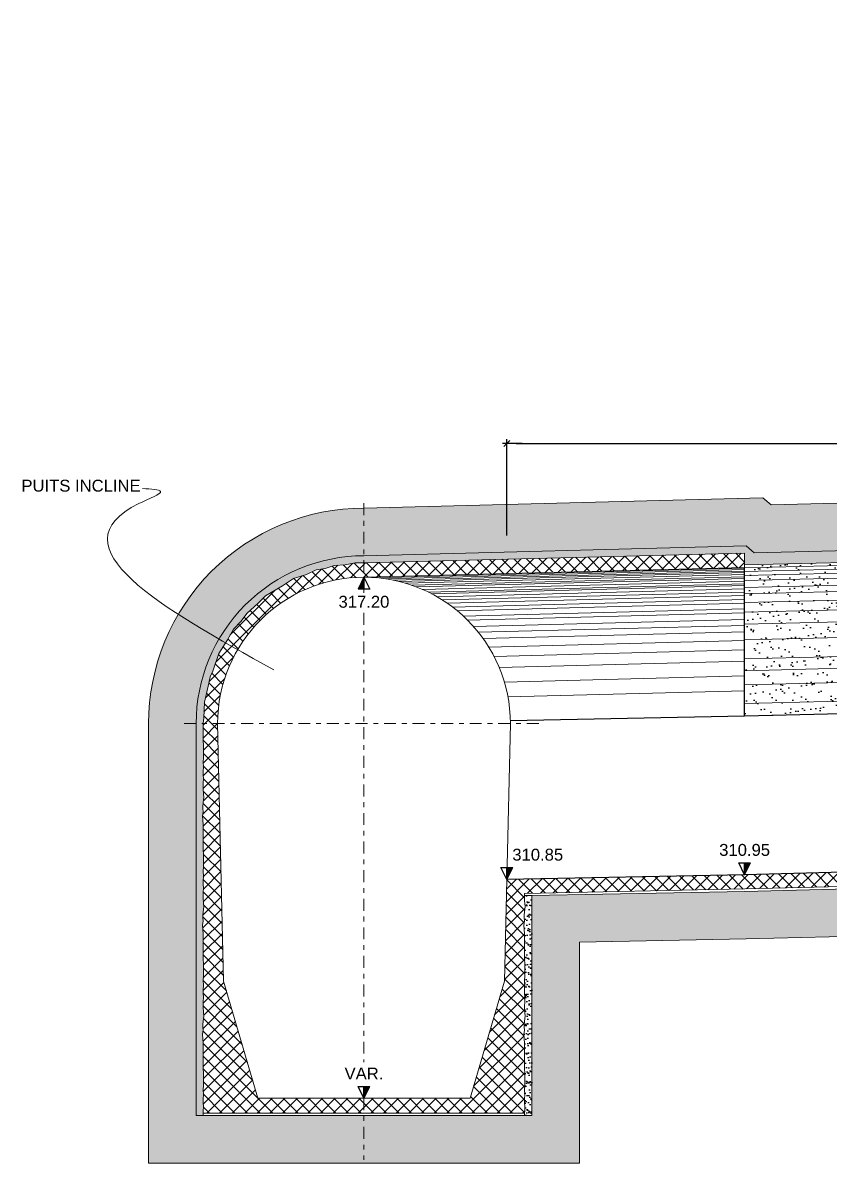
# Model space of a CAD drawing. Header units: millimetres. Extents: x -335 to 64136, y 248 to 109842.
# Drawn here: x 136.51 to 153.47, y 350.13 to 374.07 of the extents above; entities that cross this region are included whole.
import ezdxf
from ezdxf.enums import TextEntityAlignment as Align

# ---------------------------------------------------------------- set-up
doc = ezdxf.new("R2010")
doc.units = ezdxf.units.MM
doc.header["$MEASUREMENT"] = 0
doc.linetypes.add('TRATTOPUNTO2', pattern=[0.5, 0.25, -0.125, 0, -0.125])
doc.layers.add('Bordi tratteggi', color=5, linetype='Continuous', plot=False)
for name, color, linetype in [('DIME', 6, 'Continuous'), ('LIN010CO', 2, 'Continuous'), ('LIN018CO', 6, 'Continuous'), ('LIN025CO', 7, 'Continuous'), ('LIN035CO', 1, 'Continuous'), ('LIN050CO', 3, 'Continuous'), ('TEXT035', 1, 'Continuous'), ('Tratteggi', 2, 'Continuous')]:
    doc.layers.add(name, color=color, linetype=linetype)
doc.styles.add('ARIAL', font='arial.ttf')
doc.linetypes.add('ROCK', pattern='A,0.25,-0.18,["<",Standard,S=0.18,R=90,X=0,Y=-0.09],0,["-",Standard,S=0.18,R=45,X=-0.111213,Y=-0.238491],0.25', length=0.6799999999999999)
doc.dimstyles.new('100', dxfattribs={"dimtxt": 0.25, "dimasz": 0.2, "dimexe": 0, "dimexo": 0.5, "dimgap": 0.1, "dimtad": 1, "dimzin": 4, "dimdsep": 46, "dimtxsty": 'ARIAL', "dimblk1": 'LINE', "dimblk2": 'LINE', "dimsah": 1, "dimcen": 2.5, "dimclrd": 256, "dimclre": 256, "dimclrt": 1, "dimadec": 0, "dimazin": 0, "dimtfac": 1, "dimtmove": 2, "dimatfit": 3, "dimldrblk": 'LINE', "dimfxl": 1, "dimtvp": 1, "dimtolj": 1, "dimtzin": 0, "dimarcsym": 0})
pattern_1 = [(37.50000000000001, (0, 0), (-0.005039468648768653, 0.1541459015210527), [0, -0.1216, 0, -0.136, 0, -0.13]), (7.499999999999999, (0, 0), (0.1415821364214182, 0.2257716852183792), [0, -0.06559999999999999, 0, -0.1096, 0, -0.042]), (327.5, (-0.0984, 0), (0.2491313489401196, 0.0004527242829571598), [0, -0.04, 0, -0.144, 0, -0.188]), (317.5, (-0.0984, 0), (0.2404901283657835, 0.07021404519473994), [0, -0.02, 0, -0.0944, 0, -0.108])]

# ---------------------------------------------------------------- blocks, each defined once
blk = doc.blocks.new('LIVELLI1')
at = {"layer": 'LIN018CO'}
blk.add_solid([(0, 0.2499999000000059), (0, 0), (0.1249999499999888, 0.2499999000000059)], dxfattribs=at)
at = {"layer": 'LIN035CO'}
for p, q in [((-0.1249999499999888, 0.2499999000000059), (0.1249999499999888, 0.2499999000000059)), ((0, 0), (-0.1249999499999888, 0.2499999000000059)), ((0, 0), (0, 0.2499999000000059)), ((0, 0), (0.1249999499999888, 0.2499999000000059))]:
    blk.add_line(p, q, dxfattribs=at)
at = {"layer": 'TEXT035', "style": 'ARIAL'}
blk.add_attdef('VALORE', text='', height=0.25, dxfattribs=at).set_placement((0, 0.3952338375102897), align=Align.CENTER)
blk = doc.blocks.new('LIVELLI2')
at = {"layer": 'LIN018CO'}
blk.add_solid([(0, -0.2499999000000059), (0, 0), (-0.1249999499999888, -0.2499999000000059)], dxfattribs=at)
at = {"layer": 'LIN035CO'}
for p, q in [((0, 0), (-0.1249999499999888, -0.2499999000000059)), ((0, 0), (0.1249999499999888, -0.2499999000000059)), ((0, 0), (0, -0.2499999000000059)), ((0.1249999499999888, -0.2499999000000059), (-0.1249999499999888, -0.2499999000000059))]:
    blk.add_line(p, q, dxfattribs=at)
at = {"layer": 'TEXT035', "style": 'ARIAL'}
blk.add_attdef('VALORE', text='', height=0.25, dxfattribs=at).set_placement((-0.001357095879257031, -0.640845514543571), align=Align.CENTER)
blk = doc.blocks.new('LINE')
for p, q in [((-1.60001823273501, 0), (0.4500000000000171, 0)), ((0, 0.4500000000000171), (0, -0.4500000000000171))]:
    blk.add_line(p, q)
at = {"color": 3}
blk.add_line((-0.3181980515162763, -0.3181980515163474), (0.3181980515338978, 0.3181980515339689), dxfattribs=at)
blk = doc.blocks.new('*D29')
at = {"layer": 'Defpoints', "color": 0, "transparency": 16777216}
for p in [(164.1515909269257, 365.2395103774825), (164.1515909269257, 363.240190448058), (146.6755909269257, 362.8114735713133)]:
    blk.add_point(p, dxfattribs=at)
at = {"layer": 'DIME', "lineweight": -2, "transparency": 16777216}
for p, q in [((146.6755909269257, 363.3114735713133), (146.6755909269257, 365.2395103774825)), ((146.8755909269257, 365.2395103774825), (163.9515909269257, 365.2395103774825)), ((164.1515909269257, 363.740190448058), (164.1515909269257, 365.2395103774825))]:
    blk.add_line(p, q, dxfattribs=at)
at = {"layer": 'DIME', "lineweight": -2, "transparency": 16777216, "xscale": 0.2, "yscale": 0.2, "zscale": 0.2, "rotation": 180}
blk.add_blockref('LINE', (146.6755909269257, 365.2395103774825), dxfattribs=at)
at = {"layer": 'DIME', "lineweight": -2, "transparency": 16777216, "xscale": 0.2, "yscale": 0.2, "zscale": 0.2}
blk.add_blockref('LINE', (164.1515909269257, 365.2395103774825), dxfattribs=at)
at = {"layer": 'DIME', "color": 1, "transparency": 16777216, "insert": (155.4135909269257, 365.4671536244129), "char_height": 0.25, "attachment_point": 5, "style": 'ARIAL'}
blk.add_mtext('\\A1;17.48', dxfattribs=at)

msp = doc.modelspace()

# ---------------------------------------------------------------- hatches: boundary and pattern name
at = {"layer": 'LIN010CO'}
h = msp.add_hatch(dxfattribs=at)
h.set_pattern_fill('ANSI37', color=256, scale=1.5, angle=270, style=0)
h.set_pattern_definition([(315, (0, 0), (0.1325825214724777, 0.1325825214724776), []), (45, (0, 0), (-0.1325825214724776, 0.1325825214724777), [])])
h.paths.add_polyline_path([(162.5702308601015, 356.4512098258064), (159.8915909269258, 356.3883309541355), (155.7415909269258, 356.2883309541356), (151.6715909269101, 356.1883309541353), (146.6755909269259, 356.0884109541356), (146.6262140185295, 353.9506356462707), (145.9034673850767, 351.4932970924264), (143.6761651012191, 351.4932970924264), (143.6761651012156, 351.1814064011913), (147.0511651011754, 351.1814064011914), (147.0519244756131, 351.2257113423322), (147.0577582183894, 351.3234464385376), (147.0504816445453, 351.4020425361878), (147.0483437272767, 351.4651143444998), (147.0521794129734, 351.5789026609189), (147.0496132970136, 351.6635896915603), (147.0532354428712, 351.7722709046738), (147.0567350281042, 351.8696558457945), (147.0511651010882, 352.2730292197152), (147.0511651010882, 352.4763959457404), (147.0511651010882, 352.6437895958721), (147.0402898700838, 352.7488021076052), (147.0369535748603, 352.8305416923458), (147.045461375207, 352.9262635608239), (147.0388623125753, 352.9856625627789), (147.0401759223303, 353.0342659741206), (147.0510421308852, 353.115772745127), (147.0614924707759, 353.220285981376), (147.0520390858572, 353.2959203657723), (147.0490737822681, 353.4123686395094), (147.0494229533057, 353.4223779348315), (147.0519244756131, 353.5199426124806), (147.0577582183894, 353.6176777086865), (147.0504816445453, 353.6962738063363), (147.0483437272767, 353.7593456146491), (147.0521794129734, 353.8731339310677), (147.0496132970136, 353.9578209617091), (147.0532354428716, 354.0665021748229), (147.0567350281042, 354.163887115944), (147.0511651010882, 354.5672604898641), (147.0511651010882, 354.7706272158892), (147.0511651010882, 354.9380208660214), (147.0402898700839, 355.0430333777543), (147.0369535748603, 355.1247729624947), (147.045461375207, 355.2204948309727), (147.0388623125753, 355.2798938329278), (147.0401759223303, 355.3284972442698), (147.0510421308852, 355.4100040152758), (147.0614924707759, 355.5145172515249), (147.0520390858571, 355.5901516359218), (147.0490737822682, 355.6298598015991), (147.0511651011755, 355.6733964439254), (147.0511651011755, 355.7384109541371), (147.0511651011755, 355.7958624436195), (151.6782747537043, 355.8884046366702), (155.748888728069, 355.9884197220351), (159.8987244935818, 356.0884157645776), (162.5702308601015, 356.151127181632)])
h.paths.add_polyline_path([(143.6761651012191, 351.4932970924263), (141.4488628172743, 351.4932970924264), (140.7261161838531, 353.9506356461633), (140.6011953176524, 359.3590897562525), (140.3011651011318, 359.3590897562525), (140.3011651011319, 359.1557230301533), (140.3067350281479, 358.752349656234), (140.3032354429149, 358.6549647151075), (140.2996132970572, 358.5462835019998), (140.3021794130171, 358.4615964713585), (140.2983437273204, 358.347808154939), (140.3004816445889, 358.2847363466272), (140.3077582184331, 358.2061402489771), (140.3019244756568, 358.1084051527718), (140.2991198920053, 357.9990204396699), (140.3020390859008, 357.8843829060633), (140.3114924708196, 357.8087485216665), (140.3010421309288, 357.7042352854176), (140.2901759223739, 357.6227285144113), (140.2888623126189, 357.5741251030693), (140.2954613752507, 357.5147261011141), (140.286953574904, 357.4190042326361), (140.2902898701275, 357.3372646478956), (140.3011651011318, 357.2322521361628), (140.3011651011318, 357.0648584860309), (140.3011651011318, 356.8614917600066), (140.3067350281478, 356.4581183860852), (140.3032354429152, 356.3607334449749), (140.2996132970573, 356.2520522318506), (140.302179413017, 356.1673652012094), (140.2983437273203, 356.0535768847901), (140.300481644589, 355.990505076478), (140.3077582184331, 355.911908978828), (140.3019244756568, 355.8141738826226), (140.2991198920053, 355.704789169521), (140.3020390859008, 355.5901516359143), (140.3114924708196, 355.5145172515176), (140.3010421309288, 355.4100040152686), (140.2901759223739, 355.3284972442623), (140.288862312619, 355.2798938329204), (140.2954613752507, 355.2204948309653), (140.2869535749039, 355.1247729624875), (140.2902898701275, 355.0430333777468), (140.3011651011318, 354.9380208660139), (140.3011651011318, 354.770627215882), (140.3011651011318, 354.5672604898577), (140.3067350281479, 354.1638871159369), (140.3032354429149, 354.0665021748088), (140.2996132970572, 353.9578209617019), (140.3021794130171, 353.8731339310605), (140.2983437273204, 353.7593456146414), (140.3004816445889, 353.6962738063287), (140.307758218433, 353.6176777086791), (140.3019244756568, 353.5199426124739), (140.2991198920053, 353.4105578993723), (140.3020390859008, 353.2959203657655), (140.3114924708196, 353.2202859813687), (140.301042130929, 353.1157727451201), (140.290175922374, 353.0342659741137), (140.2888623126189, 352.9856625627714), (140.2954613752507, 352.9262635608167), (140.2869535749039, 352.8305416923384), (140.2902898701275, 352.7488021075977), (140.3011651011318, 352.6437895958651), (140.3011651011318, 352.4763959457331), (140.3011651011318, 352.273029219709), (140.3067350281479, 351.8696558457881), (140.3032354429149, 351.7722709046707), (140.2996132970573, 351.6635896915531), (140.3021794130171, 351.5789026609116), (140.2983437273204, 351.4651143444925), (140.3004816445889, 351.4020425361805), (140.3077582184331, 351.3234464385305), (140.3019244756568, 351.2257113423241), (140.3011651012192, 351.1814064011913), (143.6761651012156, 351.1814064011913)])
edge = h.paths.add_edge_path()
edge.add_spline(control_points=[(141.0217238770294, 360.9113676912302), (140.9375106809786, 360.9590043735107), (140.8539171322851, 361.006581951173), (140.7711521193254, 361.0540804995491)], knot_values=[4.744065641123043, 4.744065641123043, 4.744065641123043, 4.744065641123043, 4.909847189731983, 4.909847189731983, 4.909847189731983, 4.909847189731983], degree=3, periodic=0)
edge.add_line((140.7711521193254, 361.0540804995491), (140.6281223557587, 360.8316398181767))
edge.add_line((140.6281223557587, 360.8316398181767), (140.4981971270452, 360.4624615409256))
edge.add_line((140.4981971270452, 360.4624615409256), (140.443491990284, 360.3428203616848))
edge.add_line((140.443491990284, 360.3428203616848), (140.4054945648374, 360.1433856563078))
edge.add_line((140.4054945648374, 360.1433856563078), (140.3234366673703, 359.8083904820076))
edge.add_line((140.3234366673703, 359.8083904820076), (140.3096898893407, 359.4828550394652))
edge.add_line((140.3096898893407, 359.4828550394652), (140.3011651011369, 359.3590897562525))
edge.add_line((140.3011651011369, 359.3590897562525), (140.6011651011755, 359.3590897562525))
edge.add_arc((143.6761651011755, 359.3590897562088), 3.075000000000002, 149.6815360569061, 179.9999999991866, ccw=False)
edge = h.paths.add_edge_path()
edge.add_line((143.6761651011794, 362.4340897562088), (143.6761651011786, 362.7340897562233))
edge.add_line((143.6761651011786, 362.7340897562233), (143.4887124171784, 362.7339630454143))
edge.add_line((143.4887124171784, 362.7339630454143), (143.2835670964838, 362.6963616959465))
edge.add_line((143.2835670964838, 362.6963616959465), (143.0510693997485, 362.679270144471))
edge.add_line((143.0510693997485, 362.679270144471), (142.8630195545108, 362.6143218661809))
edge.add_line((142.8630195545108, 362.6143218661809), (142.6715509988562, 362.5869755751545))
edge.add_line((142.6715509988562, 362.5869755751545), (142.4664056781609, 362.4912624404305))
edge.add_line((142.4664056781609, 362.4912624404305), (142.1928788403592, 362.4092229295629))
edge.add_line((142.1928788403592, 362.4092229295629), (141.9672193338184, 362.2553986473712))
edge.add_line((141.9672193338184, 362.2553986473712), (141.6047960236744, 362.0400446523115))
edge.add_line((141.6047960236744, 362.0400446523115), (141.4543562244207, 361.8862203701196))
edge.add_line((141.4543562244207, 361.8862203701196), (141.2135492957011, 361.6698510101113))
edge.add_line((141.2135492957011, 361.6698510101113), (141.0973004473333, 361.5091902348858))
edge.add_line((141.0973004473333, 361.5091902348858), (140.9366033628019, 361.3451108942525))
edge.add_line((140.9366033628019, 361.3451108942525), (140.8127531059135, 361.1187785845604))
edge.add_line((140.8127531059135, 361.1187785845604), (140.7711521193254, 361.0540804995491))
edge.add_spline(control_points=[(140.7711521193254, 361.0540804995491), (140.8539171322851, 361.006581951173), (140.9375106809786, 360.9590043735107), (141.0217238770294, 360.9113676912302)], knot_values=[4.744065641123043, 4.744065641123043, 4.744065641123043, 4.744065641123043, 4.909847189731983, 4.909847189731983, 4.909847189731983, 4.909847189731983], degree=3, periodic=0)
edge.add_arc((143.6761651011755, 359.3590897562088), 3.075000000000004, 89.99999999992798, 149.6815360569061, ccw=False)
h.paths.add_polyline_path([(151.6715909269257, 362.640268261494), (151.6715909269257, 362.6902926379688), (151.6715909269257, 362.940368087347), (143.6761651011786, 362.7340897562235), (143.6761651011793, 362.434548042942), (143.6763927763114, 362.434092692678), (143.6839023894241, 362.4341895488701)])
at = {"layer": 'Tratteggi'}
h = msp.add_hatch(dxfattribs=at)
h.set_pattern_fill('AR-CONC', color=256, scale=0.1, angle=221.4308278036263, style=0)
h.set_pattern_definition([(271.4308278036264, (0, 0), (-0.5792935636570893, -0.4275733470351138), [0.07500000000000001, -0.8250000000000001]), (216.4308278036264, (0, 0), (0.6017666179824211, -0.4721460325593782), [0.06, -0.66]), (321.8822278036263, (-0.04827445919410252, -0.0356311144419443), (0.02247235273447384, -0.8997193897271161), [0.06374019000000002, -0.701142112]), (267.6150278036263, (0.1323430728695344, -0.1499510288842631), (-0.9096959414178701, -0.5821110668453832), [0.1125, -1.2375]), (318.0664278036263, (0.0565350476106334, -0.1984602366240016), (-0.0561794099234213, -1.348830557724686), [0.095610288, -1.051713]), (212.6150278036264, (0.1323430728695344, -0.1499510288842631), (-0.05617835672962468, -1.348830601886259), [0.09000000000000001, -0.9900000000000001]), (242.4308278036263, (0.02428179021001925, -0.1786348080979646), (-0.7139532389970492, -0.09311698295672177), [0.07500000000000001, -0.8250000000000001]), (187.4308278036264, (0.02428179021001925, -0.1786348080979646), (0.2974160044401233, -0.704690470265091), [0.06, -0.66]), (292.8822278036263, (-0.03521431806547402, -0.1863945187289293), (-0.4165378530945106, -0.7978071219460083), [0.06374019000000002, -0.701142112]), (258.9308278036263, (0, 0), (0.2111640636975294, -0.2576352425479593), [0, -0.652, 0, -0.67, 0, -0.6625000000000001]), (228.9308278036263, (0, 0), (0.06375055059343826, -0.4697893648211222), [0, -0.382, 0, -0.637, 0, -0.2525]), (188.9308278036263, (0.1671953972059534, 0.1475625262495308), (-0.4151610228953132, -0.3363278767341734), [0, -0.25, 0, -0.78, 0, -1.035]), (178.9308278036263, (0.2421709116480849, 0.2137340626842981), (-0.3710058257627677, -0.4609574740147803), [0, -0.325, 0, -0.518, 0, -0.735])])
h.paths.add_polyline_path([(162.5702308601015, 364.2033448003098), (159.7098094000921, 364.1361987566477, 0.0001554638284351407), (159.7048048800489, 364.1360797227388), (155.5549691147417, 364.0360836802013, 0.0001183396871139707), (155.5511597045104, 364.0359909850462), (152.2279593643667, 363.9543398710377), (152.0543710050387, 364.1005763911919), (143.6761651011757, 363.8840897562249), (143.6761651011782, 362.8840897562249), (151.7005261624009, 363.0911146031731), (151.8735770216903, 362.9453308906582), (155.5757223160426, 363.0362926915023), (155.5790585075945, 363.0363738717309), (159.7288942731072, 363.1363699142733), (159.7332771133758, 363.1364741613549), (162.5702308601015, 363.2030693197288)])
edge = h.paths.add_edge_path()
edge.add_arc((143.6761651011755, 359.359089756187), 4.52500000003782, 89.99999999999748, 149.5226214762523)
edge.add_spline(control_points=[(139.7763867077997, 361.6541613199736), (140.0414723367928, 361.4829474300242), (140.3298661031182, 361.3095103101306), (140.6311179481067, 361.1348467316358)], knot_values=[4.039153626748415, 4.039153626748415, 4.039153626748415, 4.039153626748415, 4.65000798526173, 4.65000798526173, 4.65000798526173, 4.65000798526173], degree=3, periodic=0)
edge.add_arc((143.6761651011755, 359.359089756187), 3.525000000037834, 89.99999999995521, 149.7508710679078, ccw=False)
edge.add_line((143.6761651011782, 362.8840897562249), (143.6761651011757, 363.8840897562249))
edge = h.paths.add_edge_path()
edge.add_spline(control_points=[(140.6311179481067, 361.1348467316358), (140.3298661031182, 361.3095103101306), (140.0414723367928, 361.4829474300242), (139.7763867077997, 361.6541613199736)], knot_values=[4.039153626748415, 4.039153626748415, 4.039153626748415, 4.039153626748415, 4.65000798526173, 4.65000798526173, 4.65000798526173, 4.65000798526173], degree=3, periodic=0)
edge.add_arc((143.6761651011755, 359.359089756187), 4.52500000003782, 149.5226214762521, 180.0000000006075)
edge.add_line((139.1511651011377, 359.359089756139), (139.1511651012356, 350.1314064011801))
edge.add_line((139.1511651012356, 350.1314064011801), (148.2011651012134, 350.1314064011895))
edge.add_line((148.2011651012134, 350.1314064011895), (148.2011651011652, 354.768662463615))
edge.add_line((148.2011651011652, 354.768662463615), (151.7005541763265, 354.8386502451185))
edge.add_line((151.7005541763265, 354.8386502451185), (155.7732147317602, 354.9387156150307))
edge.add_line((155.7732147317602, 354.9387156150307), (159.9225030491021, 355.038698466051))
edge.add_line((159.9225030491021, 355.038698466051), (162.5702308601015, 355.100851701051))
edge.add_line((162.5702308601015, 355.100851701051), (162.5702308601015, 356.101127181632))
edge.add_line((162.5702308601015, 356.101127181632), (159.8987244935818, 356.0384157645776))
edge.add_line((159.8987244935818, 356.0384157645776), (155.748888728069, 355.9384197220351))
edge.add_line((155.748888728069, 355.9384197220351), (151.6782747537236, 355.8384046366705))
edge.add_line((151.6782747537236, 355.8384046366705), (147.201165101155, 355.748862443619))
edge.add_line((147.201165101155, 355.748862443619), (147.2011651011697, 354.3411828870584))
edge.add_line((147.2011651011697, 354.3411828870584), (147.2011651011697, 351.1314064011885))
edge.add_line((147.2011651011697, 351.1314064011885), (140.151165101225, 351.1314064011811))
edge.add_line((140.151165101225, 351.1314064011811), (140.1511651011377, 359.3590897561496))
edge.add_arc((143.6761651011755, 359.359089756187), 3.525000000037834, 149.7508710679078, 180.0000000006079, ccw=False)
h = msp.add_hatch(dxfattribs=at)
h.set_pattern_fill('AR-SAND', scale=0.08, style=0)
h.set_pattern_definition(pattern_1)
h.paths.add_polyline_path([(162.5702308601015, 363.2030693197287), (162.5702308601015, 362.9530004495835), (164.2206622355579, 362.9917429701341), (165.1618838605326, 363.8171148468386), (164.1515909269257, 363.2401904480579)])
h.paths.add_polyline_path([(159.7332771134525, 363.1364741613567, 0.0001554638276820088), (159.7288942732155, 363.1363699142759), (155.5790585076033, 363.0363738717311, 0.0001183396838659268), (155.5757223161063, 363.0362926915039), (151.8735770216904, 362.9453308906581), (151.7005261624008, 363.091114603173), (143.6761651011782, 362.8840897562249), (143.6761651011786, 362.7340897562235), (151.6715909269257, 362.940368087347), (151.6715909269257, 362.6902926379688), (155.5818629689538, 362.786368118117), (155.5850808558407, 362.7864464196141), (159.7349166214724, 362.8864424621593, -0.0001554638298508747), (159.7391440419018, 362.8865430125365), (162.5702308601015, 362.9530004495834), (162.5702308601015, 363.2030693197288)])
h = msp.add_hatch(dxfattribs=at)
h.set_pattern_fill('AR-SAND', color=256, scale=0.2, angle=1.398317419916184, style=0)
h.set_pattern_definition([(38.89831741991619, (0, 0), (-0.02199890667838438, 0.3849425516943479), [0, -0.304, 0, -0.34, 0, -0.325]), (8.898317419916184, (0, 0), (0.3400762708897842, 0.5728986384847656), [0, -0.164, 0, -0.274, 0, -0.105]), (328.8983174199162, (-0.2459267428824428, -0.006003093805103742), (0.6226152789473017, 0.01633024253872978), [0, -0.1, 0, -0.36, 0, -0.47]), (318.8983174199162, (-0.2459267428824428, -0.006003093805103742), (0.5967627282991654, 0.1901544333244336), [0, -0.05, 0, -0.236, 0, -0.27])])
h.paths.add_polyline_path([(164.2206622355578, 362.9917429701341), (159.7391440418732, 362.8865430125359, 0.0001554638286488656), (159.7349166214765, 362.8864424621594), (155.5850808559458, 362.7864464196167, 0.0001183396838505049), (155.5818629691123, 362.7863681181208), (151.6715909269257, 362.6902926379688), (151.6715909269257, 362.640268261494), (151.6715909269257, 359.5134218565122), (155.7415909269549, 359.6134218565128), (159.8915909269549, 359.7134218565128), (164.1515909269548, 359.8134218565128)])
h = msp.add_hatch(dxfattribs=at)
h.set_pattern_fill('AR-SAND', scale=0.08, style=0)
h.set_pattern_definition(pattern_1)
edge = h.paths.add_edge_path()
edge.add_spline(control_points=[(140.6311179481067, 361.1348467316357), (140.6775038696748, 361.1079525194088), (140.7241946432272, 361.0810292290943), (140.7711521193254, 361.0540804995489)], knot_values=[4.65000798526173, 4.65000798526173, 4.65000798526173, 4.65000798526173, 4.744065641123043, 4.744065641123043, 4.744065641123043, 4.744065641123043], degree=3, periodic=0)
edge.add_line((140.7711521193253, 361.0540804995489), (140.8127531059133, 361.1187785845603))
edge.add_line((140.8127531059133, 361.1187785845603), (140.9366033628019, 361.3451108942526))
edge.add_line((140.9366033628019, 361.3451108942526), (141.0973004473333, 361.5091902348858))
edge.add_line((141.0973004473333, 361.5091902348858), (141.2135492957011, 361.6698510101113))
edge.add_line((141.2135492957011, 361.6698510101113), (141.4543562244205, 361.88622037012))
edge.add_line((141.4543562244205, 361.88622037012), (141.6047960236745, 362.0400446523116))
edge.add_line((141.6047960236745, 362.0400446523116), (141.9672193338181, 362.2553986473712))
edge.add_line((141.9672193338181, 362.2553986473712), (142.1928788403591, 362.4092229295628))
edge.add_line((142.1928788403591, 362.4092229295628), (142.466405678161, 362.4912624404304))
edge.add_line((142.466405678161, 362.4912624404304), (142.671550998856, 362.5869755751545))
edge.add_line((142.671550998856, 362.5869755751545), (142.8630195545109, 362.6143218661808))
edge.add_line((142.8630195545109, 362.6143218661808), (143.0510693997483, 362.6792701444709))
edge.add_line((143.0510693997483, 362.6792701444709), (143.2835670964839, 362.6963616959464))
edge.add_line((143.2835670964839, 362.6963616959464), (143.488712417179, 362.7339630454143))
edge.add_line((143.488712417179, 362.7339630454143), (143.6761651011786, 362.7340897562234))
edge.add_line((143.6761651011786, 362.7340897562234), (143.6761651011782, 362.8840897562249))
edge.add_arc((143.6761651011755, 359.359089756187), 3.525000000037834, 89.99999999995518, 149.7508710679099)
edge = h.paths.add_edge_path()
edge.add_line((140.4054945648375, 360.1433856563079), (140.443491990284, 360.3428203616849))
edge.add_line((140.443491990284, 360.3428203616849), (140.4981971270452, 360.4624615409256))
edge.add_line((140.4981971270452, 360.4624615409256), (140.6281223557587, 360.8316398181768))
edge.add_line((140.6281223557587, 360.8316398181768), (140.7711521193253, 361.0540804995489))
edge.add_spline(control_points=[(140.7711521193254, 361.0540804995489), (140.7241946432272, 361.0810292290943), (140.6775038696748, 361.1079525194088), (140.6311179481067, 361.1348467316357)], knot_values=[4.65000798526173, 4.65000798526173, 4.65000798526173, 4.65000798526173, 4.744065641123043, 4.744065641123043, 4.744065641123043, 4.744065641123043], degree=3, periodic=0)
edge.add_arc((143.6761651011755, 359.359089756187), 3.525000000037834, 149.7508710679099, 179.9999999989356)
edge.add_line((140.1511651011377, 359.3590897562525), (140.3011651011368, 359.3590897562525))
edge.add_line((140.3011651011368, 359.3590897562525), (140.3096898893407, 359.4828550394658))
edge.add_line((140.3096898893407, 359.4828550394658), (140.3234366673703, 359.8083904820077))
edge.add_line((140.3234366673703, 359.8083904820077), (140.4054945648375, 360.1433856563079))
h.paths.add_polyline_path([(140.3011651011318, 359.155723030154), (140.3011651011318, 359.3590897562525), (140.1511651011377, 359.3590897562525), (140.151165101225, 351.1314064011812), (140.3011651012191, 351.1314064011813), (140.3011651012191, 351.1814064011913), (140.3019244756568, 351.2257113423246), (140.3077582184331, 351.3234464385304), (140.3004816445889, 351.4020425361804), (140.2983437273204, 351.4651143444925), (140.3021794130171, 351.5789026609117), (140.2996132970573, 351.6635896915531), (140.3032354429149, 351.7722709046639), (140.3067350281479, 351.8696558457876), (140.3011651011318, 352.2730292197074), (140.3011651011318, 352.4763959457331), (140.3011651011318, 352.6437895958651), (140.2902898701275, 352.7488021075977), (140.2869535749039, 352.8305416923384), (140.2954613752507, 352.9262635608164), (140.2888623126189, 352.9856625627716), (140.2901759223739, 353.0342659741135), (140.3010421309289, 353.1157727451199), (140.3114924708196, 353.2202859813686), (140.3020390859008, 353.2959203657655), (140.2990737823118, 353.4123686395022), (140.2994229533495, 353.4223779348239), (140.3019244756568, 353.5199426124735), (140.3077582184331, 353.6176777086793), (140.3004816445889, 353.6962738063293), (140.2983437273204, 353.7593456146413), (140.3021794130171, 353.8731339310606), (140.2996132970573, 353.9578209617019), (140.3032354429149, 354.0665021748126), (140.3067350281479, 354.1638871159365), (140.3011651011318, 354.5672604898563), (140.3011651011318, 354.770627215882), (140.3011651011318, 354.938020866014), (140.2902898701275, 355.0430333777466), (140.2869535749039, 355.1247729624873), (140.2954613752507, 355.2204948309653), (140.2888623126189, 355.2798938329205), (140.2901759223739, 355.3284972442624), (140.3010421309289, 355.4100040152688), (140.3114924708196, 355.5145172515175), (140.3020390859008, 355.5901516359144), (140.2990737823118, 355.7065999096511), (140.2994229533495, 355.7166092049728), (140.3019244756568, 355.8141738826224), (140.3077582184331, 355.9119089788281), (140.3004816445889, 355.9905050764781), (140.2983437273204, 356.0535768847902), (140.3021794130171, 356.1673652012095), (140.2996132970573, 356.2520522318508), (140.3032354429149, 356.3607334449614), (140.3067350281479, 356.4581183860854), (140.3011651011318, 356.8614917600052), (140.3011651011318, 357.0648584860309), (140.3011651011318, 357.2322521361629), (140.2902898701275, 357.3372646478955), (140.2869535749039, 357.4190042326362), (140.2954613752507, 357.5147261011142), (140.2888623126189, 357.5741251030694), (140.2901759223739, 357.6227285144113), (140.3010421309289, 357.7042352854177), (140.3114924708196, 357.8087485216664), (140.3020390859008, 357.8843829060633), (140.2990737823118, 358.0008311798), (140.2994229533495, 358.0108404751216), (140.3019244756568, 358.1084051527713), (140.3077582184331, 358.206140248977), (140.3004816445889, 358.284736346627), (140.2983437273204, 358.3478081549391), (140.3021794130171, 358.4615964713583), (140.2996132970573, 358.5462835019997), (140.3032354429149, 358.6549647151104), (140.3067350281479, 358.7523496562343)])
h = msp.add_hatch(dxfattribs=at)
h.set_pattern_fill('AR-SAND', scale=0.08, style=0)
h.set_pattern_definition(pattern_1)
h.paths.add_polyline_path([(147.0567350281042, 354.1638871159438), (147.0532354428713, 354.0665021748199), (147.0496132970136, 353.9578209617092), (147.0521794129734, 353.8731339310679), (147.0483437272767, 353.7593456146486), (147.0504816445453, 353.6962738063365), (147.0577582183894, 353.6176777086865), (147.0519244756131, 353.5199426124808), (147.0491198919616, 353.4105578993795), (147.0520390858572, 353.2959203657728), (147.0614924707759, 353.2202859813759), (147.0510421308852, 353.1157727451272), (147.0401759223303, 353.0342659741208), (147.0388623125753, 352.9856625627789), (147.045461375207, 352.9262635608237), (147.0369535748603, 352.8305416923457), (147.0402898700839, 352.748802107605), (147.0511651010882, 352.6437895958724), (147.0511651010882, 352.4763959457404), (147.0511651010882, 352.2730292197147), (147.0567350281042, 351.8696558457949), (147.0532354428713, 351.772270904671), (147.0496132970136, 351.6635896915603), (147.0521794129734, 351.578902660919), (147.0483437272767, 351.4651143444997), (147.0504816445453, 351.4020425361877), (147.0577582183894, 351.3234464385376), (147.0519244756131, 351.2257113423319), (147.0511651011755, 351.1814064011986), (147.0511651011755, 351.1314064011883), (147.2011651011697, 351.1314064011884), (147.2011651011697, 354.3411828870584), (147.201165101155, 355.748862443619), (147.0511651011755, 355.748862443619), (147.0511651011755, 355.7384109541371), (147.0511651011755, 355.6733964439253), (147.0490737822682, 355.6298598015991), (147.0520390858572, 355.5901516359216), (147.0614924707759, 355.5145172515248), (147.0510421308852, 355.4100040152761), (147.0401759223303, 355.3284972442697), (147.0388623125753, 355.2798938329278), (147.045461375207, 355.2204948309726), (147.0369535748603, 355.1247729624946), (147.0402898700839, 355.0430333777539), (147.0511651010882, 354.9380208660212), (147.0511651010882, 354.7706272158892), (147.0511651010882, 354.5672604898635)])

# ---------------------------------------------------------------- linework, layer by layer
at = {"layer": 'Bordi tratteggi', "lineweight": 0}
msp.add_lwpolyline([(155.5511597043991, 364.0359909850435), (152.2279593643666, 363.9543398710377), (152.0543710050388, 364.1005763911918), (143.6761651011755, 363.8840897562249, 0.414213562373095), (139.1511651011377, 359.359089756187), (139.1511651012356, 350.1314064011801), (148.2011651012134, 350.1314064011895), (148.2011651011652, 354.7686624636151), (151.7005541763353, 354.8386502451185), (155.7732147317602, 354.9387156150307)], format="xyb", dxfattribs=at)
at = {"layer": 'LIN010CO', "lineweight": 0}
for p, q in [((164.219451754273, 362.9360425888496), (151.6715909269257, 362.6297481829321)), ((164.2178190679783, 362.8609144143971), (151.6715909269257, 362.5546598625406)), ((164.2159264855514, 362.7738271011777), (151.6715909269257, 362.4676187475138)), ((151.6715909269257, 362.6222557571945), (143.9396968712823, 362.4227764252637)), ((151.6715909269257, 362.5941906252729), (144.1345164861479, 362.39973755033)), ((151.6715909269257, 362.562599508994), (144.2901824978466, 362.3721625460009)), ((151.6715909269257, 362.5310553127472), (144.4156263685637, 362.3438547442829)), ((151.6715909269257, 362.4934469918657), (144.5425275658516, 362.3095204162652)), ((164.2136145275411, 362.6674421910519), (151.6715909269257, 362.3612902725342)), ((164.2104563640186, 362.5221190748883), (151.6715909269257, 362.2160442472945)), ((151.6715909269257, 362.4443172054077), (144.684533069401, 362.2640543068801)), ((151.6715909269257, 362.4089710326289), (144.7750325560239, 362.231042979483)), ((151.6715909269257, 362.3519543714052), (144.9060879313604, 362.1774074870174)), ((151.6715909269257, 362.2935758169155), (145.0257256123087, 362.1221155300282)), ((151.6715909269257, 362.2560581552427), (145.0964740743185, 362.0864231463189)), ((164.2075217173509, 362.3870811024854), (151.6715909269257, 362.081077909969)), ((151.6715909269257, 362.1863476185029), (145.2176075611401, 362.0198377981358)), ((151.6715909269257, 362.1201714150434), (145.3223112682932, 361.9563629025074)), ((151.6715909269257, 362.0465893188547), (145.4290763734195, 361.8855352972091)), ((164.2036967791914, 362.2110763045928), (151.6715909269257, 361.9051664790696)), ((164.1992807642748, 362.0078730682372), (151.6715909269257, 361.7020710379871)), ((151.6715909269257, 361.9647807015855), (145.5377918006687, 361.8065314882494)), ((151.6715909269257, 361.8852338380613), (145.6349458964388, 361.7294911559948)), ((151.6715909269257, 361.7712865280868), (145.7616569293917, 361.618812932716)), ((164.1937368247295, 361.7527683009227), (151.6715909269257, 361.4471015989701)), ((151.6715909269257, 361.6826654484951), (145.8514526192779, 361.5325085408861)), ((151.6715909269257, 361.5467143178781), (145.9764262816184, 361.3997816736102)), ((151.6715909269257, 361.4207872182258), (146.0801300734245, 361.2765300844067)), ((151.6715909269257, 361.2885726371936), (146.1780773955768, 361.1468424994939)), ((164.1865696794586, 361.4229716082073), (151.6715909269257, 361.11747985682)), ((151.6715909269257, 361.1035290594826), (146.2985637452223, 360.9649074145068)), ((146.4077066290832, 360.771288708664), (151.6715909269257, 360.9070945171322)), ((164.1778868832205, 361.0234321298448), (151.6715909269257, 360.718152326244)), ((146.5152363627728, 360.5403176646043), (151.6715909269257, 360.6733492551018)), ((151.6715909269257, 360.4709034579484), (164.1725108162605, 360.7760520313253)), ((146.6251118383186, 360.2304898603475), (151.6715909269257, 360.360686713774)), ((151.6715909269257, 360.1766922117094), (164.1661136207086, 360.4816846289697)), ((151.6715909269257, 359.7831491078477), (164.1575565984135, 360.0879326474287)), ((146.6996209907019, 359.9197496210896), (151.6715909269257, 360.0480241724474))]:
    msp.add_line(p, q, dxfattribs=at)
at = {"layer": 'LIN018CO', "linetype": 'TRATTOPUNTO2', "lineweight": 0}
for p, q in [((143.6761651011755, 363.9893684653279), (143.6761651011802, 362.1027627902796)), ((143.6761651011812, 361.6826702117309), (143.6761651012046, 352.2540991653431)), ((139.8980720554671, 359.3590897562525), (147.4542581472477, 359.3590897562525)), ((143.6761651012191, 351.4932970924191), (143.6761651012046, 350.1986191773748))]:
    msp.add_line(p, q, dxfattribs=at)
at = {"layer": 'LIN018CO', "lineweight": 0}
for p, q in [((143.6761651011755, 362.7340897562234), (151.6715909269257, 362.940368087347)), ((151.6715909269257, 362.940368087347), (151.6715909269257, 362.6902926379688)), ((147.201165101155, 355.748862443619), (147.0511651011755, 355.748862443619)), ((140.3011651012191, 351.1814064011913), (147.0511651011755, 351.1814064011913))]:
    msp.add_line(p, q, dxfattribs=at)
at = {"layer": 'LIN018CO'}
for q in [(151.6715909269257, 362.640268261494), (146.7506567160448, 359.4150031722946)]:
    msp.add_line((151.6715909269257, 359.513421856512), q, dxfattribs=at)
at = {"layer": 'LIN018CO', "lineweight": 0, "flags": 128}
msp.add_lwpolyline([(151.6715909269257, 362.6902926379688), (155.5818629689538, 362.786368118117, -0.0001183396858124008), (155.5850808558407, 362.7864464196141), (159.7349166213537, 362.8864424621565, -0.0001554638288025738), (159.7391440417546, 362.8865430125331), (164.2206622355578, 362.9917429701341), (176.9106726571523, 370.2383309541356)], format="xyb", dxfattribs=at)
at = {"layer": 'LIN018CO'}
msp.add_lwpolyline([(175.7370773458748, 365.4440444689463), (164.1515909269548, 359.8134218565128), (159.8915909269549, 359.7134218565128), (155.7415909269549, 359.6134218565128), (151.6715909269191, 359.513421856512)], dxfattribs=at)
at = {"layer": 'LIN018CO', "lineweight": 0, "flags": 128}
for points in [[(143.6761651011755, 362.7340897562234), (143.488712417179, 362.7339630454143), (143.2835670964839, 362.6963616959464), (143.0510693997483, 362.6792701444709), (142.8630195545109, 362.6143218661808), (142.671550998856, 362.5869755751545), (142.466405678161, 362.4912624404304), (142.1928788403591, 362.4092229295628), (141.9672193338181, 362.2553986473712), (141.6047960236745, 362.0400446523116), (141.4543562244205, 361.88622037012), (141.2135492957011, 361.6698510101113), (141.0973004473333, 361.5091902348858), (140.9366033628019, 361.3451108942526), (140.8127531059133, 361.1187785845603), (140.6281223557587, 360.8316398181768), (140.4981971270452, 360.4624615409256), (140.443491990284, 360.3428203616849), (140.4054945648375, 360.1433856563079), (140.3234366673703, 359.8083904820077), (140.3096898893407, 359.4828550394658), (140.3011651011318, 359.3590897561797), (140.3011651011318, 359.3590897561797)], [(140.3011651011318, 359.3590897561797), (140.3011651011318, 359.155723030154), (140.3067350281479, 358.7523496562343), (140.3032354429149, 358.6549647151104), (140.2996132970573, 358.5462835019997), (140.3021794130171, 358.4615964713583), (140.2983437273204, 358.3478081549391), (140.3004816445889, 358.284736346627), (140.3077582184331, 358.206140248977), (140.3019244756568, 358.1084051527713), (140.2994229533495, 358.0108404751217), (140.2990737823118, 358.0008311798), (140.3020390859008, 357.8843829060633), (140.3114924708196, 357.8087485216664), (140.3010421309289, 357.7042352854177), (140.2901759223739, 357.6227285144113), (140.2888623126189, 357.5741251030694), (140.2954613752507, 357.5147261011142), (140.2869535749039, 357.4190042326362), (140.2902898701275, 357.3372646478955), (140.3011651011318, 357.2322521361629), (140.3011651011318, 357.0648584860309)], [(147.0511651011755, 355.7384109541371), (147.0511651011755, 355.7958624436195), (151.6782747537155, 355.8884046366701), (155.748888728069, 355.9884197220351), (159.8987244935818, 356.0884157645776), (164.190280250435, 356.1891565100436), (172.0928549094882, 358.0707219050563), (172.7183200792863, 357.5912641435095), (176.8443200792483, 358.5736450958815), (192.2615909269257, 359.4883309541354), (193.1292654671553, 359.4883309541354)], [(140.3011651011318, 357.0648584860309), (140.3011651011318, 356.8614917600052), (140.3067350281479, 356.4581183860854), (140.3032354429149, 356.3607334449615), (140.2996132970573, 356.2520522318508), (140.3021794130171, 356.1673652012095), (140.2983437273204, 356.0535768847902), (140.3004816445889, 355.9905050764781), (140.3077582184331, 355.9119089788281), (140.3019244756568, 355.8141738826224), (140.2994229533495, 355.7166092049728), (140.2990737823118, 355.7065999096511), (140.3020390859008, 355.5901516359144), (140.3114924708196, 355.5145172515175), (140.3010421309289, 355.4100040152688), (140.2901759223739, 355.3284972442624), (140.2888623126189, 355.2798938329205), (140.2954613752507, 355.2204948309653), (140.2869535749039, 355.1247729624873), (140.2902898701275, 355.0430333777466), (140.3011651011318, 354.938020866014), (140.3011651011318, 354.770627215882)], [(147.0511651011755, 355.7384109541371), (147.0511651011755, 355.6733964439253), (147.0490737822682, 355.6298598015991), (147.0520390858572, 355.5901516359216), (147.0614924707759, 355.5145172515248), (147.0510421308852, 355.4100040152761), (147.0401759223303, 355.3284972442697), (147.0388623125753, 355.2798938329278), (147.045461375207, 355.2204948309726), (147.0369535748603, 355.1247729624946), (147.0402898700839, 355.0430333777539), (147.0511651010882, 354.9380208660212), (147.0511651010882, 354.7706272158892)], [(140.3011651011318, 354.770627215882), (140.3011651011318, 354.5672604898563), (140.3067350281479, 354.1638871159365), (140.3032354429149, 354.0665021748126), (140.2996132970573, 353.9578209617019), (140.3021794130171, 353.8731339310606), (140.2983437273204, 353.7593456146413), (140.3004816445889, 353.6962738063293), (140.3077582184331, 353.6176777086793), (140.3019244756568, 353.5199426124735), (140.2994229533495, 353.4223779348239), (140.2990737823118, 353.4123686395022), (140.3020390859008, 353.2959203657655), (140.3114924708196, 353.2202859813686), (140.3010421309289, 353.1157727451199), (140.2901759223739, 353.0342659741135), (140.2888623126189, 352.9856625627716), (140.2954613752507, 352.9262635608164), (140.2869535749039, 352.8305416923384), (140.2902898701275, 352.7488021075977), (140.3011651011318, 352.6437895958651), (140.3011651011318, 352.4763959457331)], [(147.0511651010882, 354.7706272158892), (147.0511651010882, 354.5672604898635), (147.0567350281042, 354.1638871159438), (147.0532354428713, 354.0665021748199), (147.0496132970136, 353.9578209617092), (147.0521794129734, 353.8731339310679), (147.0483437272767, 353.7593456146486), (147.0504816445453, 353.6962738063365), (147.0577582183894, 353.6176777086865), (147.0519244756131, 353.5199426124808), (147.0494229533058, 353.4223779348312), (147.0490737822682, 353.4123686395095), (147.0520390858572, 353.2959203657728), (147.0614924707759, 353.2202859813759), (147.0510421308852, 353.1157727451272), (147.0401759223303, 353.0342659741208), (147.0388623125753, 352.9856625627789), (147.045461375207, 352.9262635608237), (147.0369535748603, 352.8305416923457), (147.0402898700839, 352.748802107605), (147.0511651010882, 352.6437895958724), (147.0511651010882, 352.4763959457404)], [(140.3011651011318, 352.4763959457331), (140.3011651011318, 352.2730292197074), (140.3067350281479, 351.8696558457876), (140.3032354429149, 351.7722709046637), (140.2996132970573, 351.6635896915531), (140.3021794130171, 351.5789026609117), (140.2983437273204, 351.4651143444925), (140.3004816445889, 351.4020425361804), (140.3077582184331, 351.3234464385304), (140.3019244756568, 351.2257113423246), (140.3011651012191, 351.1814064011913), (140.3011651012191, 351.1314064011812)], [(147.0511651010882, 352.4763959457404), (147.0511651010882, 352.2730292197147), (147.0567350281042, 351.8696558457949), (147.0532354428713, 351.772270904671), (147.0496132970136, 351.6635896915603), (147.0521794129734, 351.578902660919), (147.0483437272767, 351.4651143444997), (147.0504816445453, 351.4020425361877), (147.0577582183894, 351.3234464385376), (147.0519244756131, 351.2257113423319), (147.0511651011755, 351.1814064011986), (147.0511651011755, 351.1314064011884)]]:
    msp.add_lwpolyline(points, dxfattribs=at)
at = {"layer": 'LIN018CO', "lineweight": 0}
msp.add_spline([(139.0265737303724, 364.2959423645418), (139.4044025707061, 364.2342753501336), (138.9494659458013, 363.9798984473939), (141.7820602533685, 360.4863985393219)], degree=3, dxfattribs=at)
at = {"layer": 'LIN018CO'}
msp.add_solid([(151.6715909269476, 356.4383308541363), (151.6715909269257, 356.1883309541355), (151.7965908769476, 356.4383308541254)], dxfattribs=at)
at = {"layer": 'LIN025CO', "linetype": 'Continuous', "lineweight": 0}
msp.add_line((146.7511648279313, 359.3603861485016), (146.6755909269257, 356.0884109541356), dxfattribs=at)
msp.add_arc((143.6761651011755, 359.3590897562088), 3.075, 0.02415538493202549, 89.99573034385845, dxfattribs=at)
at = {"layer": 'LIN035CO'}
for p, q in [((151.6715909269257, 356.1883309541355), (151.5465909769476, 356.4383308541472)), ((151.5465909769476, 356.4383308541472), (151.7965908769476, 356.4383308541254)), ((151.6715909269257, 356.1883309541355), (151.7965908769476, 356.4383308541254)), ((151.6715909269257, 356.1883309541355), (151.6715909269476, 356.4383308541363))]:
    msp.add_line(p, q, dxfattribs=at)
at = {"layer": 'LIN050CO', "linetype": 'Continuous', "lineweight": 0}
for p, q in [((140.6011653744488, 359.3603861485016), (140.7261161838531, 353.9506356461633)), ((146.6755909269257, 356.0884109541283), (146.626214018527, 353.9506356461633)), ((141.4488628172828, 351.4932970923973), (140.7261161838531, 353.9506356461633)), ((145.9034673850681, 351.4932970923973), (146.6262140184979, 353.9506356461633)), ((141.4488628172683, 351.4932970924264), (145.9034673850827, 351.4932970924264))]:
    msp.add_line(p, q, dxfattribs=at)
at = {"layer": 'LIN050CO'}
for p, q in [((155.7415909269258, 356.2883309541356), (151.6715909269257, 356.1883309541355)), ((151.6715909269257, 356.1883309541355), (146.6755909269257, 356.0884109541356))]:
    msp.add_line(p, q, dxfattribs=at)
at = {"layer": 'LIN050CO', "linetype": 'ROCK', "lineweight": 0, "flags": 128}
msp.add_lwpolyline([(176.1208216961561, 374.072650480764), (176.8443200792344, 370.7383309541355), (176.8443200792345, 370.4883309541356), (164.1515909269257, 363.240190448058), (159.7332771133758, 363.1364741613549, 0.0001554638288031056), (159.7288942731072, 363.1363699142733), (155.5790585075945, 363.0363738717309, 0.0001183396858127093), (155.5757223160426, 363.0362926915023), (151.8735770216903, 362.9453308906582), (151.7005261624008, 363.091114603173), (143.6761651011755, 362.8840897562249, 0.414213562373095), (140.1511651011377, 359.359089756187), (140.151165101225, 351.1314064011812), (147.2011651011697, 351.1314064011884), (147.2011651011697, 354.3411828870584), (147.201165101155, 355.748862443619), (151.6782747537155, 355.8384046366701), (155.748888728069, 355.9384197220351), (159.8987244935818, 356.0384157645776), (164.190280250435, 356.1391565100436), (172.0799148332091, 358.0176409345136), (172.7067712218892, 357.5371167175938), (176.8516468289344, 358.5239918621284), (192.2630728402656, 359.4383309541354), (193.1292654671553, 359.4383309541354), (193.1292654671553, 359.4383309541354)], format="xyb", dxfattribs=at)
at = {"layer": 'LIN050CO', "linetype": 'Continuous', "lineweight": 0}
msp.add_lwpolyline([(151.6715909269257, 362.6902926379688), (151.6715909269257, 362.640268261494), (143.6839023894231, 362.4341895488701), (143.6761651011755, 362.4340897562088, 0.4140900866184768), (140.6011653744492, 359.3603861484928)], format="xyb", dxfattribs=at)

# ---------------------------------------------------------------- block references
for name, p, values in [('LIVELLI2', (143.6763942488149, 362.4340897476708), {'VALORE': '317.20'}), ('LIVELLI1', (143.6761651011755, 351.4932970924264), {'VALORE': 'VAR.'})]:
    msp.add_blockref(name, p).add_auto_attribs(values)
ref = msp.add_blockref('LIVELLI1', (146.6755909269257, 356.0884109541356), dxfattribs=dict(rotation=359.9999999949974))
ref.add_attrib('VALORE', '310.85', dxfattribs={"layer": 'TEXT035', "height": 0.25, "rotation": 359.9999999941637, "style": 'ARIAL'}).set_placement((147.3256907450338, 356.483644791674), align=Align.CENTER)
at = {"rotation": 359.9999999949974}
msp.add_blockref('LIVELLI1', (151.6715909269257, 356.1883309541355), dxfattribs=at).add_auto_attribs({'VALORE': '310.95'})

# ---------------------------------------------------------------- texts
at = {"layer": 'TEXT035', "style": 'ARIAL'}
msp.add_text('PUITS INCLINE', height=0.25, dxfattribs=at).set_placement((136.4812753712356, 364.2301913195599))
msp.add_text('310.95', height=0.25, rotation=359.9999999941637, dxfattribs=at).set_placement((151.6715909269548, 356.5835647916739), align=Align.CENTER)

# ---------------------------------------------------------------- dimensions: what is measured, and where the dimension line sits
at = {"layer": 'DIME'}
dim = msp.add_linear_dim(base=(164.1515909269257, 365.2395103774825), p1=(146.6755909269257, 362.8114735713133), p2=(164.1515909269257, 363.240190448058), dimstyle='100', dxfattribs=at)
dim.commit()
dim.dimension.update_dxf_attribs({"geometry": '*D29', "text_midpoint": (155.4135909269257, 365.4671536244129)})

doc.saveas('drawing.dxf')
